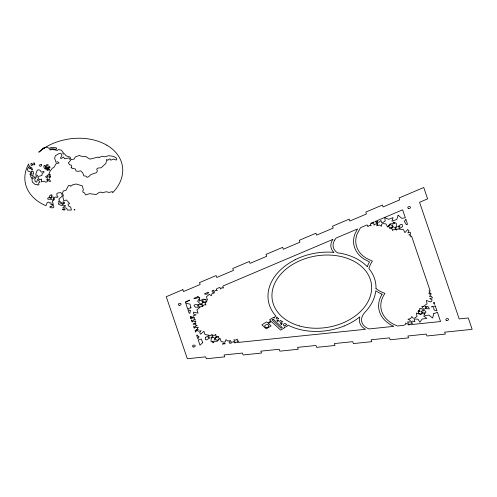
<?xml version="1.0" encoding="UTF-8"?>
<svg xmlns="http://www.w3.org/2000/svg" width="497" height="497" viewBox="0 0 497 497"><rect width="100%" height="100%" fill="white"/><g stroke="black" fill="none" stroke-linecap="round" stroke-linejoin="round"><path stroke-width="0.75" d="M334.773 240.057L334.239 240.921A15.264 11.002 -9.5 0 0 337.438 252.787L340.899 253.358A54.154 39.021 -9.5 0 1 367.289 266.684M334.81 239.995L335.991 238.082L357.542 228.943L355.032 233.745A36.293 26.155 -9.5 0 0 364.307 259.235L369.551 261.938A35.703 25.726 -9.5 0 0 367.271 266.703M44.196 148.05L38.654 152.094L39.536 151.933L43.115 148.174L47.314 147.106L48.737 148.268L52.508 147.305L56.192 147.826L56.807 148.864L55.751 149.286L52.496 148.709L49.688 149.156L49.942 149.914L52.862 149.51L57.329 150.405L58.404 149.597L61.367 150.137L63.386 152.827L62.721 153.001L63.361 154.113L64.504 153.703L66.095 155.859L70.034 157.052L71.183 159.574L74.233 159.065L75.37 156.853L79.526 155.424C81.216 157.307 85.689 155.406 86.975 157.238A13.27 9.561 -9.5 0 1 87.137 157.456L90.013 159.127L98.17 157.046L98.679 157.679L102.276 156.238L104.892 156.853L108.539 155.691L112.931 156.257L116.068 157.636L116.807 159.636L115.963 160.059L113.707 159.034L110.819 160.208L110.44 159.22L109.383 158.941L107.725 160.388L107.035 159.556L106.265 159.81L106.426 161.208L105.762 163.569L101.164 167.769L98.033 168.042L96.673 169.092L97.412 171.011L96.412 172.689L90.827 174.577L88.727 176.683L87.155 177.367L86.105 176.193L83.8 175.832L82.744 172.869L80.688 170.831L78.271 171.328L76.066 171.03L75.302 168.905L72.152 168.371L71.021 167.464L71.835 167.197L71.326 165.159L69.648 164.793L68.35 162.867L70.543 160.438L68.996 157.903L64.647 158.798L63.498 156.953L61.678 158.276L60.392 158.357L61.951 155.151L61.112 153.598L59.124 153.474L55.378 155.791L54.614 158.232L55.968 162.221L57.671 161.773L59.106 162.966L56.142 163.606L53.806 167.588L52.502 168.079L50.16 170.943L49.191 173.59L47.426 175.453L48.339 176.087L47.606 177.05L46.761 175.901L45.637 176.553L46.209 177.578L47.147 177.659L47.327 179.237L46.662 179.566L47.072 180.107L49.066 179.088L50.644 181.194L49.507 181.517L48.054 180.274L47.476 180.33L47.302 181.722L45.649 182.2L44.109 181.181L41.282 181.821L41.68 179.094L39.598 179.802L37.983 177.603L38.704 176.329L41.941 175.503L42.127 173.509L43.997 172.254L43.904 171.422L41.208 172.111L40.3 170.514L39.244 169.868L37.381 169.974L35.927 173.621L35.796 175.267L37.244 175.056L37.468 175.888L36.778 176.131L36.908 177.031L35.548 176.907L35.784 177.994L34.796 179.2L35.157 181.517L36.666 182.2L37.722 179.131L39.922 182.126L38.53 182.946L39.014 184.375L37.847 185.232L37.138 184.312L35.442 184.741L32.386 182.076L31.994 179.796L32.491 178.324L34.722 177.839L34.013 176.615L32.721 176.727L31.559 178.373L30.634 176.162L30.702 175.447L31.665 174.894L32.15 175.69L33.28 175.217L32.92 173.745L33.622 173.329L33.001 171.223L32.467 171.341A16.997 12.245 -9.5 0 1 31.845 171.459L31.311 171.558L31.808 173.149L30.522 174.826L29.82 174.267L30.746 173.055L30.112 171.589L28.074 171.142L27.422 169.228L28.838 166.7L29.46 168.526L30.274 168.502L30.727 167.874L31.497 169.868L32.634 169.918L31.733 167.669L30.907 167.762L29.13 165.83L28.571 164.128M42.81 148.97L44.606 147.789A49.122 35.393 -9.5 0 1 62.305 140.34L67.225 139.272A49.321 35.542 -9.5 0 1 106.799 145.192M44.202 148.05L44.606 147.795M332.891 239.399L223.308 285.868L222.706 286.757L223.681 287.943L221.718 287.856L220.37 289.03L220.078 287.62L219.519 287.477L216.878 288.595L216.307 289.428L217.282 290.621L215.325 290.534L213.977 291.708L213.685 290.291L212.188 290.583L212.238 291.913L214.661 292.801L211.983 293.708L211.324 295.777L209.33 294.305L206.398 296.839L207.553 300.101L206.503 299.834L205.963 300.623L206.938 301.816L204.981 301.729L203.888 302.679L206.019 302.356L205.099 303.717L206.075 304.903L204.112 304.816L202.764 305.99L202.472 304.58L201.838 305.425L202.813 306.612L200.85 306.525L196.905 309.904L198.061 313.166L193.532 312.172L193.6 314.017L196.023 314.905L193.345 315.812L192.687 317.881L190.954 316.378L190.239 316.471L191.103 319.012L190.991 317.471L192.699 318.086L194.482 317.303L194.041 318.751L195.427 319.689L193.445 319.975L192.911 320.751L193.979 321.472L195.93 321.031L195.01 322.391L195.986 323.578L195.65 323.566L195.582 324.914L197.203 325.622L195.29 326.169L195.06 326.734L196.334 327.622L198.291 327.206L197.34 328.554L198.284 329.759L196.327 329.648L195.072 330.704L195.526 332.033L195.93 331.878L196.445 329.797L198.297 331.226L201.111 330.729L199.632 332.617L200.726 334.195L203.907 331.232L204.975 334.518L210.399 335.5L211.995 334.5L211.921 335.96L212.946 336.407L212.343 335.046L214.207 335.4L215.804 334.4L215.723 335.86L217.351 336.568L215.4 337.208L216.847 337.488L218.599 336.388L218.518 337.991L220.047 338.32L221.115 341.607L224.141 342.166L225.402 341.681L225.918 339.6L227.769 341.029L230.583 340.532L229.105 342.421L229.713 343.303L231.335 343.098L230.695 341.774L232.559 342.129L234.137 341.439L234.509 341.06L233.87 339.737L235.74 340.091L237.33 339.091L237.255 340.551L238.877 341.259L236.963 341.806L236.647 342.588L365.481 329.294A17.718 12.767 -9.5 0 1 359.84 316.906L355.74 319.875A54.31 39.133 -9.5 0 1 344.353 325.908L344.241 325.951M344.129 325.989L343.992 326.044A1.932 1.392 -9.5 0 1 343.303 326.312A54.092 38.977 -9.5 0 1 320.099 331.344L318.03 331.424A54.676 39.4 -9.5 0 1 287.956 325.113A3.28 2.367 -9.5 0 1 284.129 327.057L284.756 327.635L280.687 330.126L271.43 321.584L268.355 323.466L271.039 325.945L266.255 328.871L261.851 324.802L266.634 321.882L267.796 322.951L270.871 321.068L269.511 319.813L273.58 317.328L274.332 318.024A3.28 2.367 -9.5 0 1 275.928 316.067A54.701 39.418 -9.5 0 1 269.449 305.17A54.31 39.133 -9.5 0 1 295.218 259.751M34.79 164.687L34.51 164.774A11.189 8.064 -9.5 0 1 34.225 164.855L33.808 164.948A5.436 3.914 -9.5 0 1 33.771 164.78L33.777 162.786L34.417 162.973L34.833 164.675M74.842 209.802L74.041 209.871L74.786 209.809M392.531 227.446L390.915 227.291L389.468 228.403L389.313 226.967L388.002 226.545L387.604 227.048L386.014 223.917L382.883 223.619L381.684 224.203L381.497 226.29L379.41 225.042L376.658 225.768L377.85 223.793L376.757 222.613L376.484 222.96L377.335 224.203L375.403 224.017L373.955 225.129L373.806 223.693L372.06 223.134L373.899 222.432L374.017 221.954L370.905 223.277L371.371 223.196L370.327 224.514L371.178 225.762L369.246 225.57L367.799 226.682L367.65 225.247L366.854 224.992L360.673 227.614A11.437 8.238 -9.5 0 0 359.691 229.223L357.213 233.838A34.107 24.577 -9.5 0 0 366.388 258.297L372.402 261.149L371.949 261.832A33.771 24.334 -9.5 0 0 368.898 268.554L370.998 271.356A54.54 39.3 -9.5 0 1 374.489 278.407A54.03 38.934 -9.5 0 1 375.981 288.484M392.605 227.129L391.996 226.234L393.04 224.911L391.064 225.259L389.791 224.259L389.406 225.706L388.337 226.116L390.07 223.898L394.804 223.426L393.102 222.109L396.258 223.259L396.407 226.781L396.246 227.421L395.55 227.682L396.059 227.048L394.084 227.39L392.798 226.383L392.425 227.843L390.586 228.539L392.332 229.098L392.487 230.533L393.935 229.421L395.867 229.608L395.047 228.322L396.152 228.676L396.302 230.111L397.749 228.999L403.359 229.502L404.949 232.639L407.689 229.459L409.031 230.919L407.838 232.894L410.242 232.261L410.677 234.137L408.838 234.832L410.584 235.392L410.733 236.827L411.578 236.181L430.172 290.931L429.066 290.782L429.837 292.062L428.718 293.354L430.7 293.075L431.259 294.143L429.706 293.932L430.477 295.212L429.358 296.504L431.34 296.224L432.527 297.865L429.731 298.598L431.968 299.703L431.769 301.368L430.452 301.934L426.407 300.449L427.029 303.829L423.432 306.357L424.009 306.394L423.686 306.618L421.773 306.363L422.543 307.643L421.686 308.898L419.698 308.314L419.816 309.755L418.213 310.743L420.251 311.209L417.977 311.215L418.741 312.489L417.815 313.557L416.38 313.029L417.002 316.409L414.554 318.136L413.187 318.204L411.727 316.546L410.752 318.571L407.981 319.254L410.218 320.354L410.062 321.671L409.478 322.087L407.571 321.832L408.341 323.112L407.695 323.851L407.043 324.007L405.639 323.093L405.428 324.553L403.663 325.349L397.507 325.989A5.635 4.063 -9.5 0 1 396.531 325.585L393.873 324.404A34.771 25.055 -9.5 0 1 383.156 296.336L384.933 293.354L384.082 293.031A33.479 24.123 -9.5 0 1 375.962 288.502M106.818 145.18A48.979 35.293 -9.5 0 1 119.963 158.605A49.669 35.79 -9.5 0 1 121.964 163.985A49.24 35.48 -9.5 0 1 112.67 192.724L112.31 191.612L109.147 192.42L106.271 191.755L102.463 192.73L100.748 192.097L99.139 192.42L96.201 194.532L89.503 193.662L85.608 194.961L84.565 192.904L83.192 192.401L82.701 190.966L83.403 189.997L82.359 185.89L76.078 183.989L72.059 185.046L71.959 185.648L70.487 186.245L70.226 185.48L68.493 185.586L65.977 190.295L63.293 190.978L62.473 193.178L63.349 195.396L62.858 196.806L63.728 200.707L66.461 200.011L69.344 203.167L69.53 203.714L68.039 204.093L68.4 205.888L70.673 207.087L71.413 210.032L67.337 210.082L66.778 208.311L65.113 207.771L62.858 208.162L63.249 207.081L65.759 205.907L63.361 205.106L61.498 205.528L58.721 204.354L58.224 202.888L60.224 202.882L62.759 204.478L62.902 204.031L64.361 203.677L64.573 202.689L64.094 202.012L63.032 201.788L63.523 202.956L63.032 203.435L59.621 201.434L58.491 201.509L59.491 200.086L58.808 199.08L62.342 196.017L61.597 193.352L60.665 192.575L57.944 192.973L56.82 193.625L56.869 195.34L57.956 196.955L56.67 197.514L56.167 196.837L54.154 197.626L54.359 199.483L52.34 201.328L53.235 204.161L50.88 204.515L51.197 202.925L49.327 202.875L48.899 202.111L47.669 202.26L46.892 203.174L46.556 204.957L45.687 205.615A49.197 35.449 -9.5 0 1 28.534 164.116M333.804 252.383A17.494 12.605 -9.5 0 1 332.822 239.461M333.816 252.352A54.148 39.014 -9.5 0 0 299.585 257.676L295.808 259.372A1.913 1.379 -9.5 0 0 295.175 259.676M46.072 168.533L46.066 169.291L44.947 168.825L46.072 168.533M205.373 337.451L205.273 339.575L206.559 339.867L210.188 337.786L207.945 337.705L209.175 336.469L208.79 335.674L205.373 337.451M234.093 342.228L234.565 342.8L235.814 342.675L235.267 342.122L234.093 342.228M41.574 164.78L41.481 165.743L40.064 166.402L39.518 165.675L39.816 164.637L41.574 164.78M189.674 300.132L185.474 302.449L185.313 301.977L189.674 300.132M211.368 337.848L210.958 341.396L213.878 342.818L212.412 341.352L217.133 341.277L217.5 340.905L216.338 339.724L214.145 339.917L215.499 338.556L215.145 337.823L214.847 338.55L213.741 337.432L211.753 337.606L212.349 337.009L211.629 337.214L211.368 337.848M192.476 321.267L192.146 322.099L191.451 320.043L192.476 321.267M202.677 301.872L202.447 303.332L200.664 304.114L201.54 304.338L200.807 304.506L197.632 301.306L199.806 297.734L199.247 301.145L203.261 298.989L203.316 300.238L201.533 301.027L203.341 301.486L203.54 302.443L202.677 301.872M199.241 304.704L197.402 305.823L199.21 306.289L199.384 307.134L195.402 307.252L193.992 305.512L194.892 304.661L199.241 304.704M190.32 310.724L189.904 313.265L189.115 313.16L187.841 309.414L190.32 310.724M194.88 327.169L194.265 328.324L193.662 326.554L194.7 327.604L194.88 327.169M44.09 165.843L43.86 166.955L44.308 168.278L45.948 168.179L45.258 166.153L44.711 165.47L44.09 165.843M433.719 313.7L432.632 318.037L428.793 315.048L423.655 315.943L426.855 318.391L422.133 319.037L419.872 322.255L418.058 319.204L414.964 319.031L414.163 319.77L414.945 321.702L412.33 321.099L411.019 321.845L411.044 322.466L412.746 323.087L410.876 323.721L410.584 324.634L440.566 321.54L437.422 312.29L433.719 313.7M421.282 313.104L420.903 314.309L424.699 312.688L424.09 314.595L426.022 312.147L423.407 308.656L422.562 309.793L423.823 310.811L421.835 310.979L421.437 311.464L421.45 311.849L423.152 312.464L421.282 313.104M398.128 215.201L396.768 219.519L391.897 221.177L393.059 217.624L388.685 219.301L384.777 217.655L385.156 221.072L382.665 222.675L381.528 222.432L380.975 220.444L379.155 222.178L377.111 222.165L377.527 221.637L375.552 221.985L374.993 221.544L402.626 209.827L405.341 217.829L401.75 218.332L398.128 215.201M425.084 308.258L424.978 308.587L429.42 308.861L428.085 306.618L425.227 306.463L425.252 306.997L426.954 307.618L425.084 308.258M52.396 204.77L51.843 206.491C46.302 206.385 53.396 209.218 53.937 207.056L53.123 204.745L52.396 204.77M434.024 302.288L433.62 303.555L434.713 304.307L434.024 302.288M218.202 339.376L217.624 340.78L219.32 339.053L218.202 339.376M50.651 176.69L49.451 178.224L49.06 177.435L49.712 177.05L49.383 176.081L50.52 176.068L50.651 176.69M47.886 168.141L47.594 168.763L46.65 169.005L46.264 167.868L47.836 167.464L47.886 168.141M51.955 195.526L51.054 197.272L50.042 197.595L49.427 197.042L49.408 196.054L50.713 194.992L51.688 194.743L51.955 195.526M382.081 294.162L380.814 296.479A36.989 26.652 -9.5 0 0 393.786 326.361L368.861 328.946A1.131 0.814 -9.5 0 0 368.544 328.728L367.358 328.2A15.506 11.176 -9.5 0 1 362.574 315.682L363.618 313.967A13.978 10.077 -9.5 0 1 365.003 312.191A54.546 39.3 -9.5 0 0 375.807 290.764A35.672 25.707 -9.5 0 0 382.075 294.168M198.93 336.923L197.843 338.873L196.619 335.27L196.992 334.984L198.93 336.923M47.793 169.875L47.457 170.409L46.83 170.005L47.172 169.583L47.793 169.875M408.553 324.212L408.099 324.895L409.888 324.709L409.205 324.125L408.553 324.212M432.16 306.45L431.707 307.096L432.632 306.388L432.16 306.45M49.899 167.377L48.457 168.272L48.557 166.731L49.532 166.296L49.899 167.377M399.874 226.626L398.83 227.943L399.339 228.695L402.502 226.663L402.266 224.569L400.924 224.389L397.606 226.738L399.874 226.626M46.575 164.998L45.656 166.073L46.035 167.191L48.371 165.041L47.718 164.569L46.575 164.998M405.912 219.512L404.322 221.345L406.372 224.756L407.54 224.309L405.912 219.512M208.361 292.82L207.23 294.125L204.901 294.193L204.584 293.808L208.069 292.329L208.361 292.82M62.703 209.504C62.2 209.945 66.132 210.616 64.809 208.97L62.703 209.504M53.695 199.179L52.8 200.136L51.39 199.291L47.855 199.247L47.793 198.054L49.11 197.377L50.737 198.371L51.533 198.247L51.495 197.365L53.092 196.837L53.695 199.179M49.483 174.609L49.035 175.068L50.315 175.118L50.166 174.391L49.483 174.609M32.498 164.923L31.23 165.625L30.901 163.519L31.932 163.258L32.498 164.923M202.751 342.644L199.993 345.191L198.204 339.929L201.273 339.041L202.751 342.644M194.023 323.491L193.122 324.274L194.06 324.454L195.501 323.553L194.023 323.491M273.182 319.192L272.027 319.9L281.085 328.256L282.24 327.548L273.182 319.192M224.203 343.135L222.439 344.054L225.309 343.756L224.203 343.135M420.667 314.415L418.201 313.7L419.611 313.501L420.667 314.415M182.871 289.658L166.253 296.709L187.319 358.741L205.69 356.846L206.342 358.753L224.719 356.852L224.072 354.945L242.455 353.05L243.101 354.957L261.484 353.063L260.838 351.155L279.221 349.254L279.867 351.162L298.25 349.267L297.604 347.36L315.986 345.465L316.632 347.366L335.015 345.471L334.369 343.564L352.746 341.669L353.398 343.576L371.781 341.675L371.129 339.768L389.511 337.873L390.157 339.78L408.54 337.885L407.894 335.978L426.277 334.077L426.923 335.984L445.306 334.09L444.66 332.182L472.15 329.343L468.292 317.981L459.178 318.919L419.567 202.279L427.606 198.875L423.748 187.512L399.079 197.974L399.725 199.881L383.094 206.932L382.448 205.031L365.817 212.082L366.463 213.99L349.832 221.041L349.186 219.134L332.555 226.185L333.201 228.092L316.57 235.143L315.924 233.236L299.287 240.293L299.94 242.201L283.309 249.252L282.656 247.344L266.025 254.396L266.678 256.303L250.047 263.354L249.395 261.447L232.764 268.504L233.416 270.405L216.785 277.463L216.133 275.555L199.502 282.607L200.154 284.514L183.523 291.565L182.871 289.658M197.893 296.647L193.842 298.362L194.389 298.691L199.316 297.399L197.893 296.647M48.638 168.8L47.787 169.017L48.781 170.247L49.706 170.011L49.34 168.937L48.638 168.8M205.522 299.573L204.248 299.244L205.522 299.573M190.966 307.842L187.562 308.6L185.735 303.207L189.953 304.121L190.966 307.842M435.297 306.022L433.595 306.251L433.993 309.96L436.956 310.905L435.297 306.022M286.185 324.162L285.247 323.622A1.472 1.056 -9.5 0 0 283.377 324.721A1.472 1.056 -9.5 0 0 285.073 325.709A1.472 1.056 -9.5 0 0 286.185 324.162M282.42 321.789L280.563 320.397A1.472 1.056 -9.5 0 0 280.091 322.106A1.472 1.056 -9.5 0 0 282.42 321.789M278.556 318.701L276.897 317.098A1.472 1.056 -9.5 0 0 276.388 318.689A1.472 1.056 -9.5 0 0 278.556 318.701M277.941 321.348L276.872 320.366A3.28 2.367 -9.5 0 0 278.475 320.205A3.28 2.367 -9.5 0 0 277.941 321.348M281.588 324.715L280.482 323.69A3.28 2.367 -9.5 0 0 282.178 323.504A3.28 2.367 -9.5 0 0 281.588 324.715M179.144 305.251A1.361 0.982 -9.5 0 0 181.051 304.108A1.361 0.982 -9.5 0 0 178.92 303.568A1.361 0.982 -9.5 0 0 179.144 305.251M193.314 346.968A1.361 0.982 -9.5 0 0 195.222 345.825A1.361 0.982 -9.5 0 0 193.091 345.285A1.361 0.982 -9.5 0 0 193.314 346.968M408.565 208.498A1.361 0.982 -9.5 0 0 410.472 207.355A1.361 0.982 -9.5 0 0 408.348 206.814A1.361 0.982 -9.5 0 0 408.565 208.498M446.592 320.459A1.361 0.982 -9.5 0 0 448.499 319.316A1.361 0.982 -9.5 0 0 446.374 318.776A1.361 0.982 -9.5 0 0 446.592 320.459M265.957 327.436A2 1.441 -9.5 0 0 268.734 325.728A2 1.441 -9.5 0 0 265.584 324.963A2 1.441 -9.5 0 0 265.957 327.436M299.467 325.957A50.178 36.157 -9.5 0 0 371.557 285.539A50.178 36.157 -9.5 0 0 294.354 263.429A50.178 36.157 -9.5 0 0 299.467 325.957"/></g></svg>
